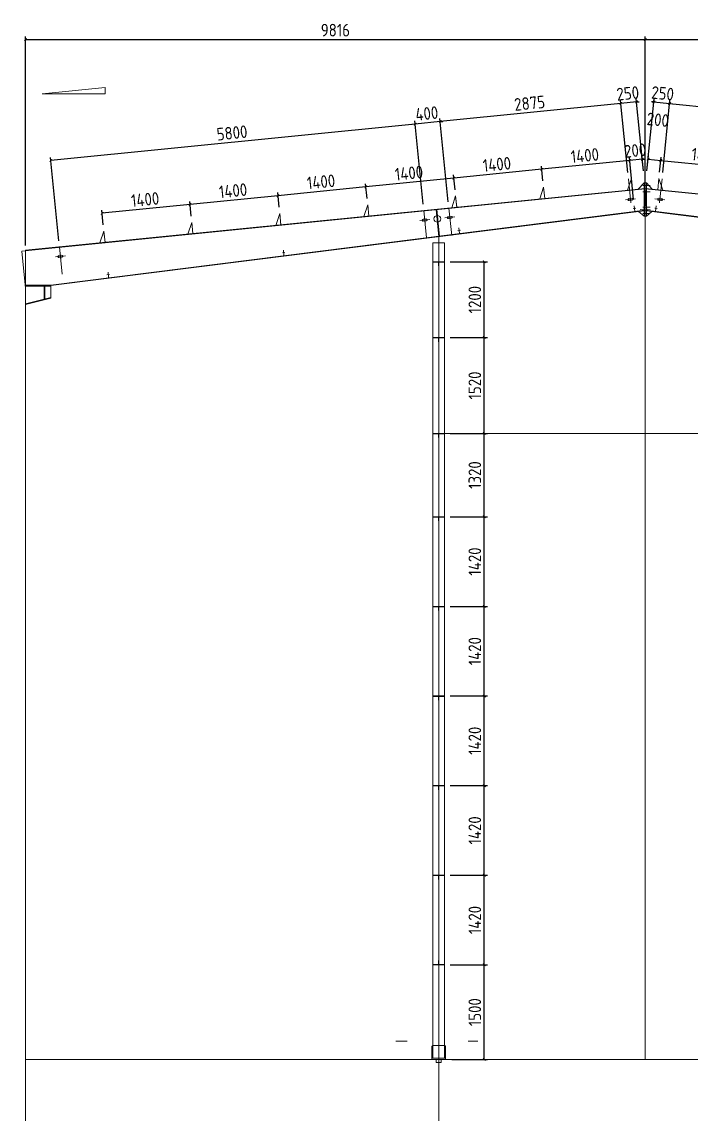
# Model space of a CAD drawing. Extents: x 485428 to 797698, y 56414 to 211814.
# Drawn here: x 622587 to 633189, y 92031 to 109339 of the extents above; entities that cross this region are included whole.
import ezdxf

# ---------------------------------------------------------------- set-up
doc = ezdxf.new("R2010")
doc.units = 0
doc.header["$LTSCALE"] = 1000
doc.header["$MEASUREMENT"] = 0
doc.layers.add('AXIS', color=3, linetype='Continuous')
doc.layers.add('DOTE', color=1, linetype='Continuous')
doc.styles.get("Standard").update_dxf_attribs({"font": 'gbenor.shx', "bigfont": 'gbcbig.shx'})
doc.dimstyles.get("Standard").update_dxf_attribs({"dimscale": 100, "dimtxt": 2, "dimasz": 0.4, "dimexe": 0.5, "dimexo": 1, "dimgap": 0.5, "dimtad": 1, "dimdec": 0, "dimzin": 0, "dimdsep": 46, "dimtxsty": 'Standard', "dimblk": 'ARCHTICK', "dimcen": 0.09, "dimadec": 0, "dimazin": 0, "dimtfac": 1, "dimtdec": 0, "dimtix": 1, "dimtmove": 2, "dimatfit": 3, "dimfxl": 1, "dimtolj": 1, "dimtzin": 0, "dimarcsym": 0})

# ---------------------------------------------------------------- blocks, each defined once
blk = doc.blocks.new('_ArchTick')
at = {"color": 0, "linetype": 'ByBlock', "const_width": 0.4}
blk.add_lwpolyline([(-0.5, -0.5), (0.5, 0.5)], dxfattribs=at)
blk = doc.blocks.new('*D114')
at = {"color": 3, "lineweight": -2}
for p, q in [((622645, 105797), (622645, 109107)), ((622645, 109057), (632461, 109057)), ((632461, 106799), (632461, 109107))]:
    blk.add_line(p, q, dxfattribs=at)
at = {"layer": 'Defpoints', "color": 0}
for p in [(632461, 109057), (632461, 106699), (622645, 105697)]:
    blk.add_point(p, dxfattribs=at)
at = {"color": 3, "lineweight": -2, "xscale": 40, "yscale": 40, "zscale": 40, "rotation": 180}
blk.add_blockref('_ArchTick', (622645, 109057), dxfattribs=at)
at = {"color": 3, "lineweight": -2, "xscale": 40, "yscale": 40, "zscale": 40}
blk.add_blockref('_ArchTick', (632461, 109057), dxfattribs=at)
at = {"color": 0, "lineweight": 15, "insert": (627553, 109207), "char_height": 200, "attachment_point": 5}
blk.add_mtext('\\A1;9816', dxfattribs=at)
blk = doc.blocks.new('*D115')
at = {"color": 3, "lineweight": -2}
for p, q in [((632461, 106799), (632461, 109107)), ((632461, 109057), (642277, 109057)), ((642277, 105797), (642277, 109107))]:
    blk.add_line(p, q, dxfattribs=at)
at = {"layer": 'Defpoints', "color": 0}
for p in [(642277, 109057), (632461, 106699), (642277, 105697)]:
    blk.add_point(p, dxfattribs=at)
at = {"color": 3, "lineweight": -2, "xscale": 40, "yscale": 40, "zscale": 40, "rotation": 180}
blk.add_blockref('_ArchTick', (632461, 109057), dxfattribs=at)
at = {"color": 3, "lineweight": -2, "xscale": 40, "yscale": 40, "zscale": 40}
blk.add_blockref('_ArchTick', (642277, 109057), dxfattribs=at)
at = {"color": 0, "lineweight": 15, "insert": (637369, 109207), "char_height": 200, "attachment_point": 5}
blk.add_mtext('\\A1;9816', dxfattribs=at)
blk = doc.blocks.new('*D219')
at = {"color": 3, "lineweight": -2}
for p, q in [((629369, 94397), (629962, 94397)), ((629912, 92897), (629912, 94397)), ((629399, 92897), (629962, 92897))]:
    blk.add_line(p, q, dxfattribs=at)
at = {"layer": 'Defpoints', "color": 0}
for p in [(629269, 94397), (629912, 94397), (629299, 92897)]:
    blk.add_point(p, dxfattribs=at)
at = {"color": 3, "lineweight": -2, "xscale": 40, "yscale": 40, "zscale": 40}
for p, rotation in [((629912, 94397), 90), ((629912, 92897), 270)]:
    blk.add_blockref('_ArchTick', p, dxfattribs=dict(at, rotation=rotation))
at = {"color": 0, "lineweight": 15, "insert": (629762, 93647), "char_height": 200, "attachment_point": 5, "rotation": 90}
blk.add_mtext('\\A1;1500', dxfattribs=at)
blk = doc.blocks.new('*D220')
at = {"color": 3, "lineweight": -2}
for p, q in [((629369, 95817), (629962, 95817)), ((629912, 94397), (629912, 95817)), ((629369, 94397), (629962, 94397))]:
    blk.add_line(p, q, dxfattribs=at)
at = {"layer": 'Defpoints', "color": 0}
for p in [(629269, 95817), (629912, 95817), (629269, 94397)]:
    blk.add_point(p, dxfattribs=at)
at = {"color": 3, "lineweight": -2, "xscale": 40, "yscale": 40, "zscale": 40}
for p, rotation in [((629912, 95817), 90), ((629912, 94397), 270)]:
    blk.add_blockref('_ArchTick', p, dxfattribs=dict(at, rotation=rotation))
at = {"color": 0, "lineweight": 15, "insert": (629762, 95107), "char_height": 200, "attachment_point": 5, "rotation": 90}
blk.add_mtext('\\A1;1420', dxfattribs=at)
blk = doc.blocks.new('*D221')
at = {"color": 3, "lineweight": -2}
for p, q in [((629369, 97237), (629962, 97237)), ((629912, 95817), (629912, 97237)), ((629369, 95817), (629962, 95817))]:
    blk.add_line(p, q, dxfattribs=at)
at = {"layer": 'Defpoints', "color": 0}
for p in [(629269, 97237), (629912, 97237), (629269, 95817)]:
    blk.add_point(p, dxfattribs=at)
at = {"color": 3, "lineweight": -2, "xscale": 40, "yscale": 40, "zscale": 40}
for p, rotation in [((629912, 97237), 90), ((629912, 95817), 270)]:
    blk.add_blockref('_ArchTick', p, dxfattribs=dict(at, rotation=rotation))
at = {"color": 0, "lineweight": 15, "insert": (629762, 96527), "char_height": 200, "attachment_point": 5, "rotation": 90}
blk.add_mtext('\\A1;1420', dxfattribs=at)
blk = doc.blocks.new('*D222')
at = {"color": 3, "lineweight": -2}
for p, q in [((629369, 98657), (629962, 98657)), ((629912, 97237), (629912, 98657)), ((629369, 97237), (629962, 97237))]:
    blk.add_line(p, q, dxfattribs=at)
at = {"layer": 'Defpoints', "color": 0}
for p in [(629269, 98657), (629912, 98657), (629269, 97237)]:
    blk.add_point(p, dxfattribs=at)
at = {"color": 3, "lineweight": -2, "xscale": 40, "yscale": 40, "zscale": 40}
for p, rotation in [((629912, 98657), 90), ((629912, 97237), 270)]:
    blk.add_blockref('_ArchTick', p, dxfattribs=dict(at, rotation=rotation))
at = {"color": 0, "lineweight": 15, "insert": (629762, 97947), "char_height": 200, "attachment_point": 5, "rotation": 90}
blk.add_mtext('\\A1;1420', dxfattribs=at)
blk = doc.blocks.new('*D223')
at = {"color": 3, "lineweight": -2}
for p, q in [((629369, 100077), (629962, 100077)), ((629912, 98657), (629912, 100077)), ((629369, 98657), (629962, 98657))]:
    blk.add_line(p, q, dxfattribs=at)
at = {"layer": 'Defpoints', "color": 0}
for p in [(629269, 100077), (629912, 100077), (629269, 98657)]:
    blk.add_point(p, dxfattribs=at)
at = {"color": 3, "lineweight": -2, "xscale": 40, "yscale": 40, "zscale": 40}
for p, rotation in [((629912, 100077), 90), ((629912, 98657), 270)]:
    blk.add_blockref('_ArchTick', p, dxfattribs=dict(at, rotation=rotation))
at = {"color": 0, "lineweight": 15, "insert": (629762, 99367), "char_height": 200, "attachment_point": 5, "rotation": 90}
blk.add_mtext('\\A1;1420', dxfattribs=at)
blk = doc.blocks.new('*D224')
at = {"color": 3, "lineweight": -2}
for p, q in [((629369, 101497), (629962, 101497)), ((629912, 100077), (629912, 101497)), ((629369, 100077), (629962, 100077))]:
    blk.add_line(p, q, dxfattribs=at)
at = {"layer": 'Defpoints', "color": 0}
for p in [(629269, 101497), (629912, 101497), (629269, 100077)]:
    blk.add_point(p, dxfattribs=at)
at = {"color": 3, "lineweight": -2, "xscale": 40, "yscale": 40, "zscale": 40}
for p, rotation in [((629912, 101497), 90), ((629912, 100077), 270)]:
    blk.add_blockref('_ArchTick', p, dxfattribs=dict(at, rotation=rotation))
at = {"color": 0, "lineweight": 15, "insert": (629762, 100787), "char_height": 200, "attachment_point": 5, "rotation": 90}
blk.add_mtext('\\A1;1420', dxfattribs=at)
blk = doc.blocks.new('*D225')
at = {"color": 3, "lineweight": -2}
for p, q in [((629369, 102817), (629962, 102817)), ((629912, 101497), (629912, 102817)), ((629369, 101497), (629962, 101497))]:
    blk.add_line(p, q, dxfattribs=at)
at = {"layer": 'Defpoints', "color": 0}
for p in [(629269, 102817), (629912, 102817), (629269, 101497)]:
    blk.add_point(p, dxfattribs=at)
at = {"color": 3, "lineweight": -2, "xscale": 40, "yscale": 40, "zscale": 40}
for p, rotation in [((629912, 102817), 90), ((629912, 101497), 270)]:
    blk.add_blockref('_ArchTick', p, dxfattribs=dict(at, rotation=rotation))
at = {"color": 0, "lineweight": 15, "insert": (629762, 102157), "char_height": 200, "attachment_point": 5, "rotation": 90}
blk.add_mtext('\\A1;1320', dxfattribs=at)
blk = doc.blocks.new('*D226')
at = {"color": 3, "lineweight": -2}
for p, q in [((629369, 104337), (629962, 104337)), ((629912, 102817), (629912, 104337)), ((629369, 102817), (629962, 102817))]:
    blk.add_line(p, q, dxfattribs=at)
at = {"layer": 'Defpoints', "color": 0}
for p in [(629269, 104337), (629912, 104337), (629269, 102817)]:
    blk.add_point(p, dxfattribs=at)
at = {"color": 3, "lineweight": -2, "xscale": 40, "yscale": 40, "zscale": 40}
for p, rotation in [((629912, 104337), 90), ((629912, 102817), 270)]:
    blk.add_blockref('_ArchTick', p, dxfattribs=dict(at, rotation=rotation))
at = {"color": 0, "lineweight": 15, "insert": (629762, 103577), "char_height": 200, "attachment_point": 5, "rotation": 90}
blk.add_mtext('\\A1;1520', dxfattribs=at)
blk = doc.blocks.new('*D227')
at = {"color": 3, "lineweight": -2}
for p, q in [((629369, 105537), (629962, 105537)), ((629912, 104337), (629912, 105537)), ((629369, 104337), (629962, 104337))]:
    blk.add_line(p, q, dxfattribs=at)
at = {"layer": 'Defpoints', "color": 0}
for p in [(629269, 105537), (629912, 105537), (629269, 104337)]:
    blk.add_point(p, dxfattribs=at)
at = {"color": 3, "lineweight": -2, "xscale": 40, "yscale": 40, "zscale": 40}
for p, rotation in [((629912, 105537), 90), ((629912, 104337), 270)]:
    blk.add_blockref('_ArchTick', p, dxfattribs=dict(at, rotation=rotation))
at = {"color": 0, "lineweight": 15, "insert": (629762, 104937), "char_height": 200, "attachment_point": 5, "rotation": 90}
blk.add_mtext('\\A1;1200', dxfattribs=at)
blk = doc.blocks.new('*D236')
at = {"color": 3, "lineweight": -2}
for p, q in [((632489, 106978), (632513, 107213)), ((632508, 107163), (632707, 107143)), ((632688, 106958), (632712, 107193))]:
    blk.add_line(p, q, dxfattribs=at)
at = {"layer": 'Defpoints', "color": 0}
for p in [(632707, 107143), (632479, 106878), (632678, 106858)]:
    blk.add_point(p, dxfattribs=at)
at = {"color": 3, "lineweight": -2, "xscale": 40, "yscale": 40, "zscale": 40}
for p, rotation in [((632508, 107163), 174.2894068624987), ((632707, 107143), 354.2894068624987)]:
    blk.add_blockref('_ArchTick', p, dxfattribs=dict(at, rotation=rotation))
at = {"color": 0, "lineweight": 15, "insert": (632662, 107787), "char_height": 200, "attachment_point": 5, "rotation": 354.2894}
blk.add_mtext('\\A1;200', dxfattribs=at)
blk = doc.blocks.new('*D237')
at = {"color": 3, "lineweight": -2}
for p, q in [((632688, 106958), (632712, 107193)), ((632707, 107143), (634100, 107004)), ((634081, 106818), (634105, 107054))]:
    blk.add_line(p, q, dxfattribs=at)
at = {"layer": 'Defpoints', "color": 0}
for p in [(634100, 107004), (632678, 106858), (634071, 106719)]:
    blk.add_point(p, dxfattribs=at)
at = {"color": 3, "lineweight": -2, "xscale": 40, "yscale": 40, "zscale": 40}
for p, rotation in [((632707, 107143), 174.2894068624248), ((634100, 107004), 354.2894068624249)]:
    blk.add_blockref('_ArchTick', p, dxfattribs=dict(at, rotation=rotation))
at = {"color": 0, "lineweight": 15, "insert": (633418, 107223), "char_height": 200, "attachment_point": 5, "rotation": 354.2894}
blk.add_mtext('\\A1;1400', dxfattribs=at)
blk = doc.blocks.new('*D243')
at = {"color": 3, "lineweight": -2}
for p, q in [((632216, 107141), (630823, 107002)), ((632278, 106524), (632211, 107191)), ((630841, 106818), (630818, 107051))]:
    blk.add_line(p, q, dxfattribs=at)
at = {"layer": 'Defpoints', "color": 0}
for p in [(630823, 107002), (630851, 106719), (632288, 106425)]:
    blk.add_point(p, dxfattribs=at)
at = {"color": 3, "lineweight": -2, "xscale": 40, "yscale": 40, "zscale": 40}
for p, rotation in [((632216, 107141), 5.710593137575053), ((630823, 107002), 185.710593137575)]:
    blk.add_blockref('_ArchTick', p, dxfattribs=dict(at, rotation=rotation))
at = {"color": 0, "lineweight": 15, "insert": (631505, 107221), "char_height": 200, "attachment_point": 5, "rotation": 5.7106}
blk.add_mtext('\\A1;1400', dxfattribs=at)
blk = doc.blocks.new('*D244')
at = {"color": 3, "lineweight": -2}
for p, q in [((629430, 106862), (628037, 106723)), ((629448, 106679), (629425, 106912)), ((628055, 106540), (628032, 106773))]:
    blk.add_line(p, q, dxfattribs=at)
at = {"layer": 'Defpoints', "color": 0}
for p in [(628037, 106723), (629458, 106580), (628065, 106440)]:
    blk.add_point(p, dxfattribs=at)
at = {"color": 3, "lineweight": -2, "xscale": 40, "yscale": 40, "zscale": 40}
for p, rotation in [((629430, 106862), 5.710593137575053), ((628037, 106723), 185.710593137575)]:
    blk.add_blockref('_ArchTick', p, dxfattribs=dict(at, rotation=rotation))
at = {"color": 0, "lineweight": 15, "insert": (628719, 106942), "char_height": 200, "attachment_point": 5, "rotation": 5.7106}
blk.add_mtext('\\A1;1400', dxfattribs=at)
blk = doc.blocks.new('*D245')
at = {"color": 3, "lineweight": -2}
for p, q in [((626662, 106400), (626639, 106634)), ((628037, 106723), (626644, 106584)), ((628055, 106540), (628032, 106773))]:
    blk.add_line(p, q, dxfattribs=at)
at = {"layer": 'Defpoints', "color": 0}
for p in [(626644, 106584), (626672, 106301), (628065, 106440)]:
    blk.add_point(p, dxfattribs=at)
at = {"color": 3, "lineweight": -2, "xscale": 40, "yscale": 40, "zscale": 40}
for p, rotation in [((628037, 106723), 5.710593137575053), ((626644, 106584), 185.710593137575)]:
    blk.add_blockref('_ArchTick', p, dxfattribs=dict(at, rotation=rotation))
at = {"color": 0, "lineweight": 15, "insert": (627326, 106803), "char_height": 200, "attachment_point": 5, "rotation": 5.7106}
blk.add_mtext('\\A1;1400', dxfattribs=at)
blk = doc.blocks.new('*D246')
at = {"color": 3, "lineweight": -2}
for p, q in [((626662, 106400), (626639, 106634)), ((625269, 106261), (625246, 106494)), ((626644, 106584), (625251, 106445))]:
    blk.add_line(p, q, dxfattribs=at)
at = {"layer": 'Defpoints', "color": 0}
for p in [(625251, 106445), (626672, 106301), (625279, 106162)]:
    blk.add_point(p, dxfattribs=at)
at = {"color": 3, "lineweight": -2, "xscale": 40, "yscale": 40, "zscale": 40}
for p, rotation in [((625251, 106445), 185.710593137575), ((626644, 106584), 5.710593137575053)]:
    blk.add_blockref('_ArchTick', p, dxfattribs=dict(at, rotation=rotation))
at = {"color": 0, "lineweight": 15, "insert": (625932, 106663), "char_height": 200, "attachment_point": 5, "rotation": 5.7106}
blk.add_mtext('\\A1;1400', dxfattribs=at)
blk = doc.blocks.new('*D247')
at = {"color": 3, "lineweight": -2}
for p, q in [((625251, 106445), (623858, 106305)), ((625269, 106261), (625246, 106494)), ((623876, 106122), (623853, 106355))]:
    blk.add_line(p, q, dxfattribs=at)
at = {"layer": 'Defpoints', "color": 0}
for p in [(623858, 106305), (625279, 106162), (623886, 106022)]:
    blk.add_point(p, dxfattribs=at)
at = {"color": 3, "lineweight": -2, "xscale": 40, "yscale": 40, "zscale": 40}
for p, rotation in [((625251, 106445), 5.710593137575053), ((623858, 106305), 185.710593137575)]:
    blk.add_blockref('_ArchTick', p, dxfattribs=dict(at, rotation=rotation))
at = {"color": 0, "lineweight": 15, "insert": (624539, 106524), "char_height": 200, "attachment_point": 5, "rotation": 5.7106}
blk.add_mtext('\\A1;1400', dxfattribs=at)
blk = doc.blocks.new('*D232')
at = {"color": 3, "lineweight": -2}
for p, q in [((632076, 108044), (632036, 108040)), ((632185, 106953), (632071, 108094)), ((632324, 108069), (632076, 108044)), ((632433, 106978), (632319, 108119)), ((632324, 108069), (632364, 108073))]:
    blk.add_line(p, q, dxfattribs=at)
at = {"layer": 'Defpoints', "color": 0}
for p in [(632076, 108044), (632195, 106853), (632443, 106878)]:
    blk.add_point(p, dxfattribs=at)
at = {"color": 3, "lineweight": -2, "xscale": 40, "yscale": 40, "zscale": 40}
for p, rotation in [((632076, 108044), 5.71059313754477), ((632324, 108069), 185.7105931375447)]:
    blk.add_blockref('_ArchTick', p, dxfattribs=dict(at, rotation=rotation))
at = {"color": 0, "lineweight": 15, "insert": (632185, 108206), "char_height": 200, "attachment_point": 5, "rotation": 5.7106}
blk.add_mtext('\\A1;250', dxfattribs=at)
blk = doc.blocks.new('*D233')
at = {"color": 3, "lineweight": -2}
for p, q in [((632076, 108044), (629215, 107758)), ((632185, 106953), (632071, 108094)), ((629342, 106488), (629210, 107808))]:
    blk.add_line(p, q, dxfattribs=at)
at = {"layer": 'Defpoints', "color": 0}
for p in [(629215, 107758), (632195, 106853), (629352, 106388)]:
    blk.add_point(p, dxfattribs=at)
at = {"color": 3, "lineweight": -2, "xscale": 40, "yscale": 40, "zscale": 40}
for p, rotation in [((632076, 108044), 5.710593137575532), ((629215, 107758), 185.7105931375756)]:
    blk.add_blockref('_ArchTick', p, dxfattribs=dict(at, rotation=rotation))
at = {"color": 0, "lineweight": 15, "insert": (630630, 108050), "char_height": 200, "attachment_point": 5, "rotation": 5.7106}
blk.add_mtext('\\A1;2875', dxfattribs=at)
blk = doc.blocks.new('*D234')
at = {"color": 3, "lineweight": -2}
for p, q in [((628817, 107718), (628777, 107714)), ((628944, 106448), (628812, 107768)), ((629215, 107758), (628817, 107718)), ((629342, 106488), (629210, 107808)), ((629215, 107758), (629255, 107762))]:
    blk.add_line(p, q, dxfattribs=at)
at = {"layer": 'Defpoints', "color": 0}
for p in [(628817, 107718), (628954, 106348), (629352, 106388)]:
    blk.add_point(p, dxfattribs=at)
at = {"color": 3, "lineweight": -2, "xscale": 40, "yscale": 40, "zscale": 40}
for p, rotation in [((628817, 107718), 5.710593137575573), ((629215, 107758), 185.7105931375756)]:
    blk.add_blockref('_ArchTick', p, dxfattribs=dict(at, rotation=rotation))
at = {"color": 0, "lineweight": 15, "insert": (629001, 107887), "char_height": 200, "attachment_point": 5, "rotation": 5.7106}
blk.add_mtext('\\A1;400', dxfattribs=at)
blk = doc.blocks.new('*D235')
at = {"color": 3, "lineweight": -2}
for p, q in [((628817, 107718), (623046, 107141)), ((628944, 106448), (628812, 107768)), ((623173, 105871), (623041, 107191))]:
    blk.add_line(p, q, dxfattribs=at)
at = {"layer": 'Defpoints', "color": 0}
for p in [(623046, 107141), (628954, 106348), (623183, 105771)]:
    blk.add_point(p, dxfattribs=at)
at = {"color": 3, "lineweight": -2, "xscale": 40, "yscale": 40, "zscale": 40}
for p, rotation in [((628817, 107718), 5.710593137575532), ((623046, 107141), 185.7105931375756)]:
    blk.add_blockref('_ArchTick', p, dxfattribs=dict(at, rotation=rotation))
at = {"color": 0, "lineweight": 15, "insert": (625916, 107579), "char_height": 200, "attachment_point": 5, "rotation": 5.7106}
blk.add_mtext('\\A1;5800', dxfattribs=at)
blk = doc.blocks.new('*D228')
at = {"color": 3, "lineweight": -2}
for p, q in [((632489, 106978), (632603, 108119)), ((632598, 108069), (632559, 108073)), ((632598, 108069), (632847, 108044)), ((632738, 106953), (632852, 108094)), ((632847, 108044), (632887, 108040))]:
    blk.add_line(p, q, dxfattribs=at)
at = {"layer": 'Defpoints', "color": 0}
for p in [(632847, 108044), (632479, 106878), (632728, 106853)]:
    blk.add_point(p, dxfattribs=at)
at = {"color": 3, "lineweight": -2, "xscale": 40, "yscale": 40, "zscale": 40}
for p, rotation in [((632598, 108069), 354.2894068624552), ((632847, 108044), 174.2894068624553)]:
    blk.add_blockref('_ArchTick', p, dxfattribs=dict(at, rotation=rotation))
at = {"color": 0, "lineweight": 15, "insert": (632738, 108206), "char_height": 200, "attachment_point": 5, "rotation": 354.2894}
blk.add_mtext('\\A1;250', dxfattribs=at)
blk = doc.blocks.new('*D229')
at = {"color": 3, "lineweight": -2}
for p, q in [((632738, 106953), (632852, 108094)), ((632847, 108044), (635708, 107758)), ((635581, 106488), (635713, 107808))]:
    blk.add_line(p, q, dxfattribs=at)
at = {"layer": 'Defpoints', "color": 0}
for p in [(635708, 107758), (632728, 106853), (635571, 106388)]:
    blk.add_point(p, dxfattribs=at)
at = {"color": 3, "lineweight": -2, "xscale": 40, "yscale": 40, "zscale": 40}
for p, rotation in [((632847, 108044), 174.2894068620063), ((635708, 107758), 354.2894068620063)]:
    blk.add_blockref('_ArchTick', p, dxfattribs=dict(at, rotation=rotation))
at = {"color": 0, "lineweight": 15, "insert": (634292, 108050), "char_height": 200, "attachment_point": 5, "rotation": 354.2894}
blk.add_mtext('\\A1;2875', dxfattribs=at)
blk = doc.blocks.new('*D250')
at = {"color": 3, "lineweight": -2}
for p, q in [((630823, 107002), (629430, 106862)), ((630841, 106818), (630818, 107051)), ((629448, 106679), (629425, 106912))]:
    blk.add_line(p, q, dxfattribs=at)
at = {"layer": 'Defpoints', "color": 0}
for p in [(629430, 106862), (630851, 106719), (629458, 106580)]:
    blk.add_point(p, dxfattribs=at)
at = {"color": 3, "lineweight": -2, "xscale": 40, "yscale": 40, "zscale": 40}
for p, rotation in [((630823, 107002), 5.710593137575053), ((629430, 106862), 185.710593137575)]:
    blk.add_blockref('_ArchTick', p, dxfattribs=dict(at, rotation=rotation))
at = {"color": 0, "lineweight": 15, "insert": (630112, 107081), "char_height": 200, "attachment_point": 5, "rotation": 5.7106}
blk.add_mtext('\\A1;1400', dxfattribs=at)
blk = doc.blocks.new('*D249')
at = {"color": 3, "lineweight": -2}
for p, q in [((632216, 107141), (632176, 107137)), ((632234, 106958), (632211, 107191)), ((632415, 107161), (632216, 107141)), ((632433, 106978), (632410, 107211)), ((632415, 107161), (632455, 107165))]:
    blk.add_line(p, q, dxfattribs=at)
at = {"layer": 'Defpoints', "color": 0}
for p in [(632216, 107141), (632244, 106858), (632443, 106878)]:
    blk.add_point(p, dxfattribs=at)
at = {"color": 3, "lineweight": -2, "xscale": 40, "yscale": 40, "zscale": 40}
for p, rotation in [((632216, 107141), 5.710593137486401), ((632415, 107161), 185.7105931374864)]:
    blk.add_blockref('_ArchTick', p, dxfattribs=dict(at, rotation=rotation))
at = {"color": 0, "lineweight": 15, "insert": (632301, 107300), "char_height": 200, "attachment_point": 5, "rotation": 5.7106}
blk.add_mtext('\\A1;200', dxfattribs=at)

msp = doc.modelspace()

# ---------------------------------------------------------------- linework, layer by layer
at = {"lineweight": 15}
for p, q in [((623907.9, 108296.1), (622907.9, 108196.1)), ((622907.9, 108196.1), (623907.9, 108196.1)), ((623907.9, 108196.1), (623907.9, 108296.1)), ((632462.1, 106691), (622586.5, 105705.5)), ((632461.3, 106699), (622645.3, 105719.5)), ((632460.5, 106691), (642044.3, 105734.7)), ((632461.3, 106699), (642044.3, 105742.8)), ((632461.3, 105719.5), (632461.3, 106699)), ((632307.4, 106532.8), (632148.2, 106516.9)), ((632251.2, 106542.3), (632201.4, 106537.3)), ((632254.2, 106512.4), (632204.4, 106507.4)), ((632222.3, 106579.6), (632233.3, 106470.1)), ((632615.2, 106532.8), (632774.4, 106516.9)), ((632668.5, 106512.4), (632718.2, 106507.4)), ((632671.5, 106542.3), (632721.2, 106537.3)), ((632700.3, 106579.6), (632689.4, 106470.1)), ((632541.5, 106365.9), (623044.8, 105168.3)), ((632443.3, 106345.4), (623045.3, 105160.3)), ((629361.8, 106293.5), (629372.7, 106184.1)), ((632311.6, 106387.2), (632271.9, 106382.2)), ((632381.1, 106365.9), (642027.3, 105149.5)), ((632479.3, 106345.4), (642026.3, 105141.6)), ((632611, 106387.2), (632650.7, 106382.2)), ((629048.8, 106207), (628889.6, 106191)), ((628992.6, 106216.4), (628942.9, 106211.4)), ((628995.6, 106186.6), (628945.9, 106181.6)), ((628963.8, 106253.7), (628974.7, 106144.3)), ((629446.9, 106246.8), (629287.6, 106230.8)), ((629390.6, 106256.2), (629340.9, 106251.2)), ((629393.6, 106226.4), (629343.9, 106221.4)), ((629532.7, 106036.1), (629493, 106031)), ((629279.3, 105835.1), (629099.3, 105835.1)), ((623277.6, 105629.8), (623118.4, 105613.9)), ((623221.4, 105639.3), (623171.7, 105634.3)), ((623224.4, 105609.4), (623174.6, 105604.5)), ((623192.5, 105676.6), (623203.5, 105567.2)), ((626753.9, 105684.9), (626714.2, 105679.9)), ((623975, 105333.7), (623935.3, 105328.7)), ((623044.8, 105168.3), (622645.3, 105168.3)), ((623045.3, 105160.3), (622645.3, 105160.3)), ((622645.3, 105160.3), (622645.3, 104860.3)), ((623045.3, 105150.3), (622645.3, 105150.3)), ((622941.3, 105150.3), (622941.3, 104945.2)), ((622949.3, 105150.3), (622949.3, 104947)), ((623045.3, 105160.3), (623045.3, 104960.3)), ((623045.3, 104970.6), (622645.3, 104870.6)), ((623045.3, 104960.3), (622645.3, 104860.3)), ((629269.3, 102817), (666274.7, 102817)), ((628508.9, 93187.3), (628692.8, 93187.3)), ((629654.9, 93187.3), (629807.8, 93187.3)), ((666328.3, 92897), (622645.3, 92897))]:
    msp.add_line(p, q, dxfattribs=at)
at = {"color": 2, "lineweight": 15}
for p, q in [((632244.4, 106858.2), (632182.7, 106671.1)), ((632227.5, 106524.8), (632194.6, 106853.2)), ((632660.3, 106679.1), (632678.2, 106858.2)), ((632678.2, 106858.2), (632739.9, 106671.1)), ((632695.1, 106524.8), (632728, 106853.2)), ((630851.3, 106718.9), (630789.7, 106531.8)), ((630869.3, 106539.8), (630851.3, 106718.9)), ((630869.3, 106539.8), (630851.3, 106718.9)), ((632443.3, 106789), (632352, 106688)), ((632424.3, 106744), (632540.3, 106744)), ((632424.3, 106644), (632540.3, 106644)), ((632443.3, 106789), (632443.3, 106257.2)), ((632443.3, 106789), (632479.3, 106789)), ((632461.3, 106789), (632461.3, 106257.2)), ((632479.3, 106789), (632479.3, 106257.2)), ((632479.3, 106789), (632570.7, 106688)), ((629458.3, 106579.6), (629396.6, 106392.5)), ((629476.2, 106400.4), (629458.3, 106579.6)), ((629477, 106392.5), (629458.3, 106579.6)), ((626672.2, 106300.9), (626610.5, 106113.9)), ((626690.1, 106121.8), (626672.2, 106300.9)), ((626690.9, 106113.9), (626672.2, 106300.9)), ((628065.2, 106440.3), (628003.5, 106253.2)), ((628083.2, 106261.1), (628065.2, 106440.3)), ((628083.2, 106261.1), (628065.2, 106440.3)), ((629191.3, 105934.6), (629148, 106367.6)), ((629201.3, 105935.6), (629158, 106368.6)), ((632296.7, 106335), (632287.8, 106424.5)), ((632355.8, 106334.4), (632443.3, 106257.2)), ((632424.3, 106402.2), (632540.3, 106402.2)), ((632424.3, 106302.2), (632540.3, 106302.2)), ((632566.8, 106334.4), (632479.3, 106257.2)), ((632625.9, 106335), (632634.9, 106424.5)), ((625279.1, 106161.6), (625217.4, 105974.6)), ((625297, 105982.5), (625279.1, 106161.6)), ((625297, 105982.5), (625279.1, 106161.6)), ((632443.3, 106257.2), (632479.3, 106257.2)), ((623886.1, 106022.3), (623824.4, 105835.3)), ((623904, 105843.2), (623886.1, 106022.3)), ((623904.8, 105835.3), (623886.1, 106022.3)), ((629189.3, 105935.1), (629189.3, 105835.1)), ((629517.9, 105983.8), (629508.9, 106073.4)), ((629189.3, 105835.1), (629279.3, 105835.1)), ((626739, 105632.6), (626730.1, 105722.2)), ((629109.3, 105531), (629109.3, 105537)), ((629109.3, 105537), (629189.3, 105537)), ((629269.3, 105531), (629109.3, 105531)), ((629186.3, 105471), (629186.3, 105531)), ((629186.3, 105531), (629192.3, 105531)), ((629189.3, 105471), (629186.3, 105471)), ((629189.3, 105537), (629269.3, 105537)), ((629192.3, 105471), (629189.3, 105471)), ((629192.3, 105531), (629192.3, 105471)), ((629269.3, 105537), (629269.3, 105531)), ((623960.2, 105281.4), (623951.2, 105371)), ((629109.3, 104331), (629109.3, 104337)), ((629109.3, 104337), (629189.3, 104337)), ((629269.3, 104331), (629109.3, 104331)), ((629186.3, 104271), (629186.3, 104331)), ((629186.3, 104331), (629192.3, 104331)), ((629189.3, 104271), (629186.3, 104271)), ((629189.3, 104337), (629269.3, 104337)), ((629192.3, 104271), (629189.3, 104271)), ((629192.3, 104331), (629192.3, 104271)), ((629269.3, 104337), (629269.3, 104331)), ((629109.3, 102811), (629109.3, 102817)), ((629109.3, 102817), (629189.3, 102817)), ((629269.3, 102811), (629109.3, 102811)), ((629186.3, 102751), (629186.3, 102811)), ((629186.3, 102811), (629192.3, 102811)), ((629189.3, 102817), (629269.3, 102817)), ((629189.3, 102817), (629269.3, 102817)), ((629192.3, 102811), (629192.3, 102751)), ((629269.3, 102817), (629269.3, 102811)), ((629189.3, 102751), (629186.3, 102751)), ((629192.3, 102751), (629189.3, 102751)), ((629109.3, 101491), (629109.3, 101497)), ((629109.3, 101497), (629189.3, 101497)), ((629269.3, 101491), (629109.3, 101491)), ((629186.3, 101431), (629186.3, 101491)), ((629186.3, 101491), (629192.3, 101491)), ((629189.3, 101431), (629186.3, 101431)), ((629189.3, 101497), (629269.3, 101497)), ((629192.3, 101431), (629189.3, 101431)), ((629192.3, 101491), (629192.3, 101431)), ((629269.3, 101497), (629269.3, 101491)), ((629109.3, 100071), (629109.3, 100077)), ((629109.3, 100077), (629189.3, 100077)), ((629269.3, 100071), (629109.3, 100071)), ((629186.3, 100011), (629186.3, 100071)), ((629186.3, 100071), (629192.3, 100071)), ((629189.3, 100077), (629269.3, 100077)), ((629192.3, 100071), (629192.3, 100011)), ((629269.3, 100077), (629269.3, 100071)), ((629189.3, 100011), (629186.3, 100011)), ((629192.3, 100011), (629189.3, 100011)), ((629109.3, 98651), (629109.3, 98657)), ((629109.3, 98657), (629189.3, 98657)), ((629189.3, 98657), (629269.3, 98657)), ((629269.3, 98657), (629269.3, 98651)), ((629269.3, 98651), (629109.3, 98651)), ((629186.3, 98591), (629186.3, 98651)), ((629186.3, 98651), (629192.3, 98651)), ((629189.3, 98591), (629186.3, 98591)), ((629192.3, 98591), (629189.3, 98591)), ((629192.3, 98651), (629192.3, 98591)), ((629109.3, 97231), (629109.3, 97237)), ((629109.3, 97237), (629189.3, 97237)), ((629269.3, 97231), (629109.3, 97231)), ((629186.3, 97171), (629186.3, 97231)), ((629186.3, 97231), (629192.3, 97231)), ((629189.3, 97171), (629186.3, 97171)), ((629189.3, 97237), (629269.3, 97237)), ((629192.3, 97171), (629189.3, 97171)), ((629192.3, 97231), (629192.3, 97171)), ((629269.3, 97237), (629269.3, 97231)), ((629109.3, 95811), (629109.3, 95817)), ((629109.3, 95817), (629189.3, 95817)), ((629269.3, 95811), (629109.3, 95811)), ((629186.3, 95751), (629186.3, 95811)), ((629186.3, 95811), (629192.3, 95811)), ((629189.3, 95751), (629186.3, 95751)), ((629189.3, 95817), (629269.3, 95817)), ((629192.3, 95751), (629189.3, 95751)), ((629192.3, 95811), (629192.3, 95751)), ((629269.3, 95817), (629269.3, 95811)), ((629269.3, 94403), (629109.3, 94403)), ((629109.3, 94403), (629109.3, 94397)), ((629109.3, 94397), (629189.3, 94397)), ((629189.3, 94463), (629186.3, 94463)), ((629186.3, 94463), (629186.3, 94403)), ((629186.3, 94403), (629192.3, 94403)), ((629192.3, 94463), (629189.3, 94463)), ((629189.3, 94397), (629269.3, 94397)), ((629192.3, 94403), (629192.3, 94463)), ((629269.3, 94397), (629269.3, 94403)), ((629094.3, 93117), (629079.3, 93102)), ((629189.3, 93117), (629094.3, 93117)), ((629189.3, 93117), (629284.3, 93117)), ((629284.3, 93117), (629299.3, 93102)), ((629079.3, 93102), (629079.3, 92917)), ((629299.3, 93102), (629299.3, 92917)), ((629079.3, 92897), (629079.3, 92917)), ((629079.3, 92917), (629299.3, 92917)), ((629299.3, 92897), (629079.3, 92897)), ((629299.3, 92917), (629299.3, 92897))]:
    msp.add_line(p, q, dxfattribs=at)
at = {"color": 1, "lineweight": 15}
for p, q in [((632479.3, 106689.1), (632437.7, 106358.8)), ((632443.3, 106689.1), (632485.1, 106358.8)), ((628997.3, 105915.2), (628954, 106348.2)), ((629196.3, 105935.1), (629153, 106368.1)), ((629395.3, 105955), (629352, 106388)), ((623226.1, 105338.1), (623182.8, 105771.1)), ((622645.3, 105117.8), (622586.5, 105705.5)), ((622945.3, 105150.3), (622945.3, 104946.1)), ((629149.3, 92897), (629149.3, 92847)), ((629149.3, 92847), (629229.3, 92847)), ((629229.3, 92847), (629229.3, 92897))]:
    msp.add_line(p, q, dxfattribs=at)
at = {"lineweight": 15}
msp.add_circle((629168.1, 106216.9), 53.8, dxfattribs=at)
for centre, start, end in [((632202.9, 106522.4), 95.71059, 275.71059), ((632252.7, 106527.3), 275.71059, 95.71059), ((632670, 106527.3), 84.28941, 264.28941), ((632719.7, 106522.4), 264.28941, 84.28941), ((628944.4, 106196.5), 95.71059, 275.71059), ((628994.1, 106201.5), 275.71059, 95.71059), ((629342.4, 106236.3), 95.71059, 275.71059), ((629392.1, 106241.3), 275.71059, 95.71059), ((623173.1, 105619.4), 95.71059, 275.71059), ((623222.9, 105624.4), 275.71059, 95.71059)]:
    msp.add_arc(centre, 15, start, end, dxfattribs=at)
at = {"layer": 'AXIS', "lineweight": 15}
for p, q in [((622645.3, 92897), (622645.3, 88897)), ((629189.3, 92897), (629189.3, 88897))]:
    msp.add_line(p, q, dxfattribs=at)
at = {"layer": 'DOTE', "lineweight": 15}
for p, q in [((632461.3, 92897), (632461.3, 107297)), ((629189.3, 92897), (629189.3, 105935.1)), ((622645.3, 92897), (622645.3, 105719.5))]:
    msp.add_line(p, q, dxfattribs=at)
at = {"layer": 'DOTE', "color": 0, "lineweight": 15}
for p, q in [((629099.3, 92917), (629099.3, 105835.1)), ((629279.3, 92917), (629279.3, 105835.1))]:
    msp.add_line(p, q, dxfattribs=at)

# ---------------------------------------------------------------- dimensions: what is measured, and where the dimension line sits
at = {"lineweight": 15}
for base, p1, p2, picture, middle in [((632461.3, 109057.4), (622645.3, 105697), (632461.3, 106699), '*D114', (627553.3, 109207.4)), ((642277.3, 109057.4), (632461.3, 106699), (642277.3, 105697), '*D115', (637369.3, 109207.4))]:
    dim = msp.add_linear_dim(base=base, p1=p1, p2=p2, dimstyle='Standard', override={"dimclrd": 3, "dimclre": 3}, dxfattribs=at)
    dim.commit()
    dim.dimension.update_dxf_attribs({"geometry": picture, "text_midpoint": middle})
for p1, p2, distance, picture, middle in [((632443.4, 106878.1), (632194.6, 106853.2), -1196.8, '*D232', (632185, 108205.7)), ((632479.2, 106878.1), (632728, 106853.2), 1196.8, '*D228', (632737.6, 108205.7)), ((632443.4, 106878.1), (632244.4, 106858.2), -284.3, '*D249', (632300.7, 107300.2))]:
    dim = msp.add_aligned_dim(p1=p1, p2=p2, distance=distance, dimstyle='Standard', override={"dimclrd": 3, "dimclre": 3}, dxfattribs=at)
    dim.commit()
    dim.dimension.update_dxf_attribs({"geometry": picture, "text_midpoint": middle})
for base, p1, p2, angle, picture, middle in [((629215, 107758), (632194.6, 106853.2), (629352, 106388), 5.71059, '*D233', (630630.4, 108050.3)), ((635707.6, 107758), (632728, 106853.2), (635570.6, 106388), 174.28941, '*D229', (634292.3, 108050.3)), ((628817, 107718.2), (629352, 106388), (628954, 106348.2), 5.71059, '*D234', (629001.1, 107887.3)), ((623045.8, 107141), (628954, 106348.2), (623182.8, 105771.1), 5.71059, '*D235', (625916.5, 107578.9)), ((630823.1, 107001.7), (632287.8, 106424.5), (630851.3, 106718.9), 5.71059, '*D243', (631504.7, 107220.6)), ((634099.8, 107003.8), (632678.2, 106858.2), (634071.3, 106718.9), 174.28941, '*D237', (633418.2, 107222.8)), ((629430, 106862.4), (630851.3, 106718.9), (629458.3, 106579.6), 5.71059, '*D250', (630111.6, 107081.3)), ((626643.9, 106583.8), (628065.2, 106440.3), (626672.2, 106300.9), 5.71059, '*D245', (627325.5, 106802.7)), ((628037, 106723.1), (629458.3, 106579.6), (628065.2, 106440.3), 5.71059, '*D244', (628718.6, 106942)), ((625250.8, 106444.5), (626672.2, 106300.9), (625279.1, 106161.6), 5.71059, '*D246', (625932.4, 106663.4)), ((623857.8, 106305.2), (625279.1, 106161.6), (623886.1, 106022.3), 5.71059, '*D247', (624539.4, 106524.1)), ((629912, 105537), (629269.3, 104337), (629269.3, 105537), 90, '*D227', (629762, 104937)), ((629912, 104337), (629269.3, 102817), (629269.3, 104337), 90, '*D226', (629762, 103577)), ((629912, 102817), (629269.3, 101497), (629269.3, 102817), 90, '*D225', (629762, 102157)), ((629912, 101497), (629269.3, 100077), (629269.3, 101497), 90, '*D224', (629762, 100787)), ((629912, 100077), (629269.3, 98657), (629269.3, 100077), 90, '*D223', (629762, 99367)), ((629912, 98657), (629269.3, 97237), (629269.3, 98657), 90, '*D222', (629762, 97947)), ((629912, 97237), (629269.3, 95817), (629269.3, 97237), 90, '*D221', (629762, 96527)), ((629912, 95817), (629269.3, 94397), (629269.3, 95817), 90, '*D220', (629762, 95107)), ((629912, 94397), (629299.3, 92897), (629269.3, 94397), 90, '*D219', (629762, 93647))]:
    dim = msp.add_linear_dim(base=base, p1=p1, p2=p2, angle=angle, dimstyle='Standard', override={"dimclrd": 3, "dimclre": 3}, dxfattribs=at)
    dim.commit()
    dim.dimension.update_dxf_attribs({"geometry": picture, "text_midpoint": middle})
dim = msp.add_linear_dim(base=(632706.7, 107143.2), p1=(632479.2, 106878.1), p2=(632678.2, 106858.2), angle=354.28941, dimstyle='Standard', override={"dimclrd": 3, "dimclre": 3}, dxfattribs=at)
dim.commit()
dim.dimension.update_dxf_attribs({"geometry": '*D236', "text_midpoint": (632661.7, 107786.9), "dimtype": 161})

doc.saveas('drawing.dxf')
